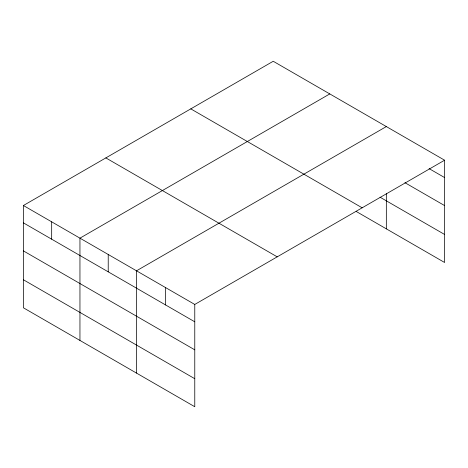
<?xml version="1.0" encoding="UTF-8"?>
<svg xmlns="http://www.w3.org/2000/svg" width="468" height="468" viewBox="0 0 468 468"><rect width="100%" height="100%" fill="white"/><g stroke="black" fill="none" stroke-linecap="round" stroke-linejoin="round"><path stroke-width="0.7" d="M444.6 160.208L273.23 61.267L23.4 205.511L23.4 307.792L194.77 406.733L194.77 304.446L444.6 160.208L444.6 262.489L356.171 211.437M329.782 93.922L79.952 238.159L79.952 340.441M386.334 126.571L136.504 270.808L136.504 373.09M429.103 168.615L444.6 177.565M404.931 182.684L444.6 205.587M380.051 197.198L444.6 234.462M190.786 108.868L362.156 207.81M105.844 157.909L277.214 256.85M23.4 205.511L194.77 304.446M23.4 222.862L194.77 321.803M23.4 250.889L194.77 349.83M23.4 279.765L194.77 378.706M386.334 193.606L386.334 228.852M165.637 287.627L165.637 304.984M108.225 254.481L108.225 271.838M51.673 221.832L51.673 239.189"/></g></svg>
